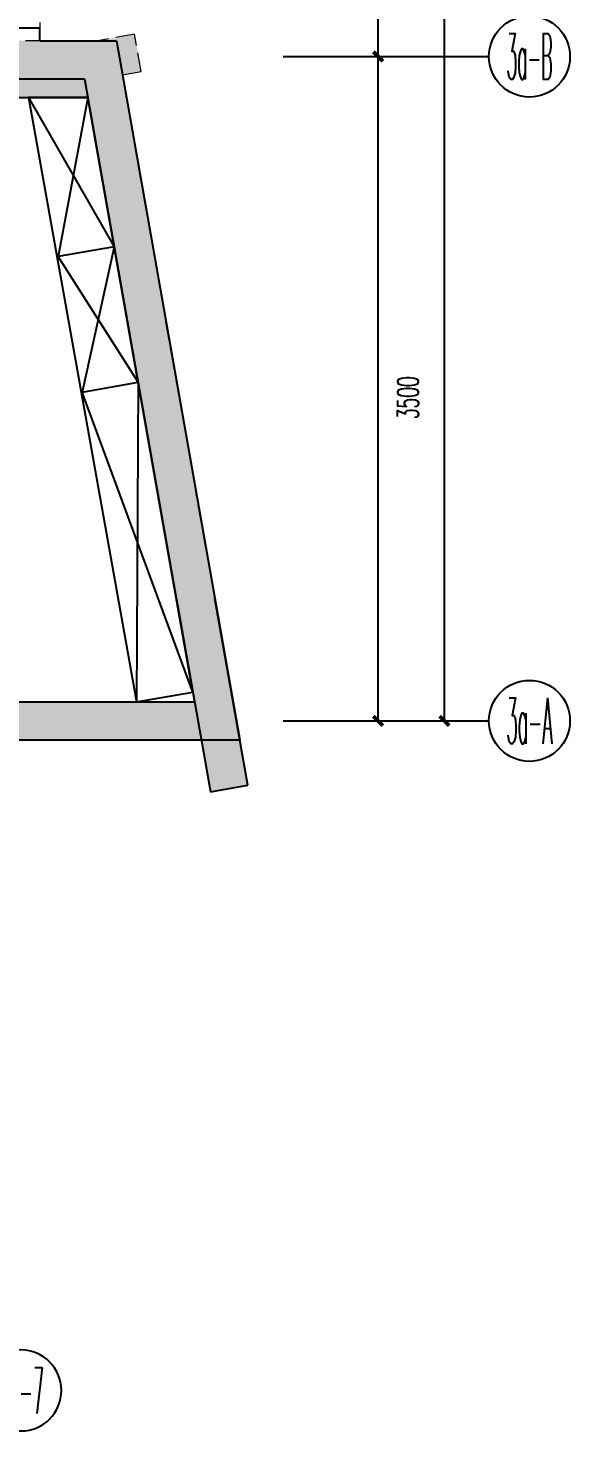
# Model space of a CAD drawing. Extents: x 184967 to 628822, y -100826 to 121332.
# Drawn here: x 524849 to 527704, y -38292 to -30901 of the extents above; entities that cross this region are included whole.
import ezdxf
from ezdxf.enums import TextEntityAlignment as Align

# ---------------------------------------------------------------- set-up
doc = ezdxf.new("R2010")
doc.units = 0
doc.header["$MEASUREMENT"] = 0
doc.linetypes.add('$3$DASH', pattern=[0.35, 0.25, -0.1])
for name, color, linetype in [('0-装饰完成面', 47, 'Continuous'), ('AXIS_TEXT', 7, 'Continuous'), ('fur', 252, 'Continuous'), ('PUB_DIM', 3, 'Continuous'), ('WALL', 145, 'Continuous'), ('厨洁具', 8, 'Continuous')]:
    doc.layers.add(name, color=color, linetype=linetype)
doc.layers.add('4#6#-tem-3F~31F$0$BEAM_CON', color=4, linetype='Continuous', lineweight=0)
doc.styles.add('_TCH_AXIS', font='COMPLEX', dxfattribs={"bigfont": 'GBCBIG'})
doc.styles.add('COMPLEX', font='COMPLEX')
doc.styles.add('尺寸标注', font='txt.shx', dxfattribs={"width": 0.6, "height": 110})
doc.dimstyles.new('1-50', dxfattribs={"dimscale": 50, "dimtxt": 110, "dimasz": 1, "dimexe": 2, "dimexo": 2, "dimgap": 0.6, "dimtad": 1, "dimdec": 0, "dimrnd": 5, "dimtxsty": '尺寸标注', "dimblk": 'ARCHTICK', "dimcen": 2.5, "dimclrd": 251, "dimclre": 251, "dimclrt": 50, "dimadec": 0, "dimazin": 0, "dimtfac": 1, "dimtdec": 0, "dimtix": 1, "dimtmove": 2, "dimatfit": 3, "dimldrblk": 'DOT', "dimfxl": 0, "dimarcsym": 0})

# ---------------------------------------------------------------- blocks, each defined once
blk = doc.blocks.new('3#')
at = {"layer": 'fur'}
for points in [[(11700.4, -8561.8), (12000.4, -8561.8), (12000.4, -5381.5), (11692.1, -5327.2), (11700.4, -8561.8)], [(11692.1, -5327.2), (12000.4, -6179.9)], [(12000.4, -5381.5), (11700.4, -6179.9)], [(12000.4, -6179.9), (11700.4, -6179.9)], [(12000.4, -6179.9), (11700.4, -6904.9)], [(12000.4, -6904.9), (11700.4, -6179.9)], [(11700.4, -6904.9), (12000.4, -6904.9)], [(12000.4, -8561.8), (11700.4, -6904.9)]]:
    blk.add_lwpolyline(points, dxfattribs=at)
at = {"layer": 'WALL'}
for p, q in [((11815.2, -4977.3), (11618.2, -4942.6)), ((11803.6, -5043.1), (11815.2, -4977.3)), ((11803.6, -5043.1), (12200.4, -5113.1)), ((12200.4, -5113.1), (12200.4, -8853.1)), ((11571.9, -5205.3), (12000.4, -5280.9)), ((11553.8, -5302.8), (12000.4, -5381.5)), ((12000.4, -5280.9), (12000.4, -8614.7)), ((10410.9, -8334.5), (12000.4, -8614.7)), ((10474.7, -8548.8), (12200.4, -8853.1))]:
    blk.add_line(p, q, dxfattribs=at)
at = {"layer": '厨洁具'}
blk.add_lwpolyline([(12000.4, -6904.9), (11700.4, -8561.8)], dxfattribs=at)
blk = doc.blocks.new('A$C243E44B0')
at = {"layer": '4#6#-tem-3F~31F$0$BEAM_CON', "color": 250, "linetype": '$3$DASH', "ltscale": 400}
blk.add_line((0, 0), (0, -1216.8), dxfattribs=at)
blk = doc.blocks.new('_AXISO')
blk.add_circle((0, 0), 0.5)
at = {"layer": 'AXIS_TEXT', "style": 'COMPLEX', "width": 1.041667}
blk.add_attdef('A', text='', height=0.56, dxfattribs=at).set_placement((-0.25, -0.28), (0.25, -0.28), align=Align.FIT)
blk = doc.blocks.new('_ArchTick')
at = {"color": 0, "linetype": 'ByBlock', "const_width": 0.4}
blk.add_lwpolyline([(-0.5, -0.5), (0.5, 0.5)], dxfattribs=at)
blk = doc.blocks.new('*D2138')
at = {"layer": 'Defpoints', "color": 0, "linetype": 'ByBlock', "transparency": 16777216}
for p in [(525743.1, -26851.3), (527043.1, -26851.3), (525743.1, -34551.3)]:
    blk.add_point(p, dxfattribs=at)
at = {"layer": 'PUB_DIM', "color": 251, "lineweight": -2, "transparency": 16777216}
for p, q in [((526793.1, -26851.3), (527143.1, -26851.3)), ((527043.1, -34551.3), (527043.1, -26851.3)), ((526793.1, -34551.3), (527143.1, -34551.3))]:
    blk.add_line(p, q, dxfattribs=at)
at = {"layer": 'PUB_DIM', "color": 251, "linetype": 'ByBlock', "lineweight": -2, "transparency": 16777216, "xscale": 50, "yscale": 50, "zscale": 50}
for p, rotation in [((527043.1, -26851.3), 90), ((527043.1, -34551.3), 270)]:
    blk.add_blockref('_ArchTick', p, dxfattribs=dict(at, rotation=rotation))
at = {"layer": 'PUB_DIM', "color": 50, "linetype": 'ByBlock', "transparency": 16777216, "insert": (527167.8, -30591.7), "char_height": 110, "attachment_point": 5, "rotation": 90, "style": '尺寸标注'}
blk.add_mtext('7700', dxfattribs=at)
blk = doc.blocks.new('_Dot')
at = {"color": 0, "linetype": 'ByBlock', "lineweight": -2}
blk.add_line((-0.5, 0), (-1, 0), dxfattribs=at)
at = {"color": 0, "linetype": 'ByBlock', "const_width": 0.5}
blk.add_lwpolyline([(-0.25, 0, 1), (0.25, 0, 1)], format="xyb", close=True, dxfattribs=at)
blk = doc.blocks.new('*D2139')
at = {"layer": 'Defpoints', "color": 0, "linetype": 'ByBlock', "transparency": 16777216}
for p in [(526194.1, -31051.3), (526694.1, -31051.3), (526194.1, -34551.3)]:
    blk.add_point(p, dxfattribs=at)
at = {"layer": 'PUB_DIM', "color": 251, "lineweight": -2, "transparency": 16777216}
for p, q in [((526444.1, -31051.3), (526794.1, -31051.3)), ((526694.1, -34551.3), (526694.1, -31051.3)), ((526444.1, -34551.3), (526794.1, -34551.3))]:
    blk.add_line(p, q, dxfattribs=at)
at = {"layer": 'PUB_DIM', "color": 251, "linetype": 'ByBlock', "lineweight": -2, "transparency": 16777216, "xscale": 50, "yscale": 50, "zscale": 50}
for p, rotation in [((526694.1, -31051.3), 90), ((526694.1, -34551.3), 270)]:
    blk.add_blockref('_ArchTick', p, dxfattribs=dict(at, rotation=rotation))
at = {"layer": 'PUB_DIM', "color": 50, "linetype": 'ByBlock', "transparency": 16777216, "insert": (526851.6, -32849), "char_height": 110, "attachment_point": 5, "rotation": 90, "style": '尺寸标注'}
blk.add_mtext('3500', dxfattribs=at)
blk = doc.blocks.new('*D2140')
at = {"layer": 'Defpoints', "color": 0, "linetype": 'ByBlock', "transparency": 16777216}
for p in [(526194.1, -29651.3), (526694.1, -29651.3), (526194.1, -31051.3)]:
    blk.add_point(p, dxfattribs=at)
at = {"layer": 'PUB_DIM', "color": 251, "lineweight": -2, "transparency": 16777216}
for p, q in [((526444.1, -29651.3), (526794.1, -29651.3)), ((526694.1, -31051.3), (526694.1, -29651.3)), ((526444.1, -31051.3), (526794.1, -31051.3))]:
    blk.add_line(p, q, dxfattribs=at)
at = {"layer": 'PUB_DIM', "color": 251, "linetype": 'ByBlock', "lineweight": -2, "transparency": 16777216, "xscale": 50, "yscale": 50, "zscale": 50}
for p, rotation in [((526694.1, -29651.3), 90), ((526694.1, -31051.3), 270)]:
    blk.add_blockref('_ArchTick', p, dxfattribs=dict(at, rotation=rotation))
at = {"layer": 'PUB_DIM', "color": 50, "linetype": 'ByBlock', "transparency": 16777216, "insert": (526838, -30351.3), "char_height": 110, "attachment_point": 5, "rotation": 90, "style": '尺寸标注'}
blk.add_mtext('1400', dxfattribs=at)
blk = doc.blocks.new('24GFHTY')
at = {"layer": 'PUB_DIM', "linetype": 'ByBlock'}
for p, q in [((526194.1, -31051.3), (527277.7, -31051.3)), ((526194.1, -34551.3), (527277.7, -34551.3))]:
    blk.add_line(p, q, dxfattribs=at)
ref = blk.add_blockref('_AXISO', (527491, -31051.3), dxfattribs=dict(at, xscale=426.6560000000001, yscale=426.6560000000001, zscale=426.6560000000001))
ref.add_attrib('A', '3a-B', dxfattribs={"layer": 'AXIS_TEXT', "height": 241.35, "style": '_TCH_AXIS', "width": 0.256098}).set_placement((527370.3, -31172), (527611.7, -31172), align=Align.FIT)
ref = blk.add_blockref('_AXISO', (527491, -34551.3), dxfattribs=dict(at, xscale=426.6560000000001, yscale=426.6560000000001, zscale=426.6560000000001))
ref.add_attrib('A', '3a-A', dxfattribs={"layer": 'AXIS_TEXT', "height": 241.35, "style": '_TCH_AXIS', "width": 0.253012}).set_placement((527370.3, -34672), (527611.7, -34672), align=Align.FIT)
ref = blk.add_blockref('_AXISO', (524812.2, -38078.7), dxfattribs=dict(at, xscale=-426.6560000000001, yscale=426.6560000000001, zscale=426.6560000000001))
ref.add_attrib('A', '3a-7', dxfattribs={"layer": 'AXIS_TEXT', "height": 241.35, "style": '_TCH_AXIS', "width": 0.265823}).set_placement((524691.6, -38199.4), (524932.9, -38199.4), align=Align.FIT)
for base, p1, p2, text, picture, middle in [((527043.1, -26851.3), (525743.1, -34551.3), (525743.1, -26851.3), '7700', '*D2138', (527167.8, -30591.7)), ((526694.1, -29651.3), (526194.1, -31051.3), (526194.1, -29651.3), '1400', '*D2140', (526838, -30351.3)), ((526694.1, -31051.3), (526194.1, -34551.3), (526194.1, -31051.3), '3500', '*D2139', (526851.6, -32849))]:
    dim = blk.add_linear_dim(base=base, p1=p1, p2=p2, angle=90, text=text, dimstyle='1-50', override={"dimfxl": 5, "dimfxlon": 1}, dxfattribs=at)
    dim.commit()
    dim.dimension.update_dxf_attribs({"geometry": picture, "text_midpoint": middle, "dimtype": 161})

msp = doc.modelspace()

# ---------------------------------------------------------------- hatches: boundary and pattern name
at = {"layer": '4#6#-tem-3F~31F$0$BEAM_CON', "linetype": '$3$DASH', "ltscale": 400}
msp.add_hatch(color=250, dxfattribs=at).paths.add_polyline_path([(525164.7, -31266.6), (525726.3, -34451.3), (524412.2, -34451.3), (524412.2, -34651.3), (525761.4, -34651.3), (525809.9, -34925.3), (526006.8, -34890.5), (525347, -31148.3), (525445.4, -31130.9), (525410.7, -30933.9), (525216.8, -30968.1), (524712.2, -30968.1), (524712.2, -31268.1)])

# ---------------------------------------------------------------- linework, layer by layer
at = {"layer": '4#6#-tem-3F~31F$0$BEAM_CON', "color": 250, "linetype": '$3$DASH', "ltscale": 400}
msp.add_lwpolyline([(525164.7, -31266.6), (525726.3, -34451.3), (524412.2, -34451.3), (524412.2, -34651.3), (525761.4, -34651.3), (525809.9, -34925.3), (526006.8, -34890.5), (525347, -31148.3), (525347, -31148.3), (525445.4, -31130.9), (525410.7, -30933.9), (525216.8, -30968.1), (524712.2, -30968.1), (524712.2, -31268.1), (525164.7, -31266.6)], dxfattribs=at)
at = {"layer": 'WALL'}
for p, q in [((526006.8, -34890.5), (525833.2, -33905.7)), ((525636.2, -33940.4), (525809.9, -34925.3)), ((525809.9, -34925.3), (526006.8, -34890.5))]:
    msp.add_line(p, q, dxfattribs=at)

# ---------------------------------------------------------------- block references
at = {"layer": '0-装饰完成面', "linetype": 'ByBlock'}
msp.add_blockref('A$C243E44B0', (524912.2, -29751.3), dxfattribs=at)
at = {"layer": '4#6#-tem-3F~31F$0$BEAM_CON', "color": 250, "linetype": '$3$DASH', "ltscale": 400, "rotation": 9.999999999567168}
msp.add_blockref('3#', (512412.2, -28051.3), dxfattribs=at)
at = {"layer": 'PUB_DIM', "linetype": 'ByBlock'}
msp.add_blockref('24GFHTY', (0, 0), dxfattribs=at)

doc.saveas('drawing.dxf')
